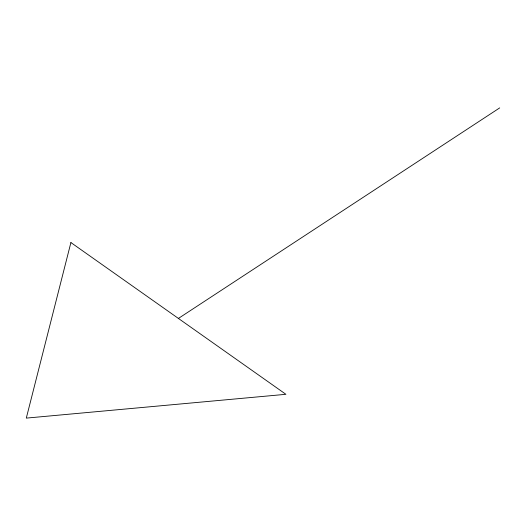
<?xml version="1.0" encoding="UTF-8"?>
<svg xmlns="http://www.w3.org/2000/svg" width="526" height="526" viewBox="0 0 526 526"><rect width="100%" height="100%" fill="white"/><g stroke="black" fill="none" stroke-linecap="round" stroke-linejoin="round"><path stroke-width="0.79" d="M178.406 318.434L499.7 107.889M70.905 242.558L26.3 418.111L285.914 394.309L70.905 242.558"/></g></svg>
